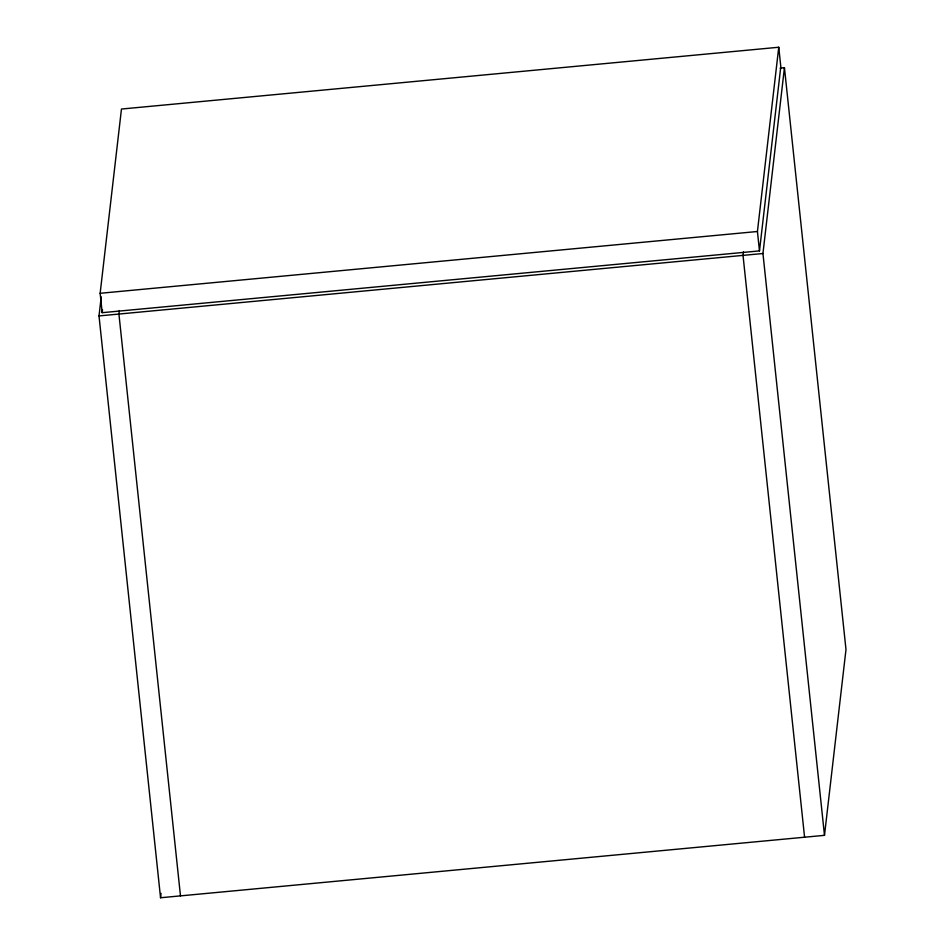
<?xml version="1.0" encoding="UTF-8"?>
<svg xmlns="http://www.w3.org/2000/svg" width="945" height="945" viewBox="0 0 945 945"><rect width="100%" height="100%" fill="white"/><g stroke="black" fill="none" stroke-linecap="round" stroke-linejoin="round"><path stroke-width="1.42" d="M100.146 293.293L121.468 109.041L778.751 47.25L780.806 66.646L759.485 250.897L102.19 312.677L100.146 293.293L757.429 231.501L778.751 47.25M780.168 68.111L784.444 67.709L845.988 649.534L824.489 835.345L160.555 897.75L99.012 315.925L101.21 296.907M102.19 312.677L102.532 309.759M119.33 310.562L118.928 314.047L180.483 895.872M160.555 897.75L161.063 893.356M743.431 251.902L743.018 255.386L804.573 837.211M824.489 835.345L762.946 253.508L784.444 67.709M99.012 315.925L762.946 253.508M757.429 231.501L759.485 250.897"/></g></svg>
